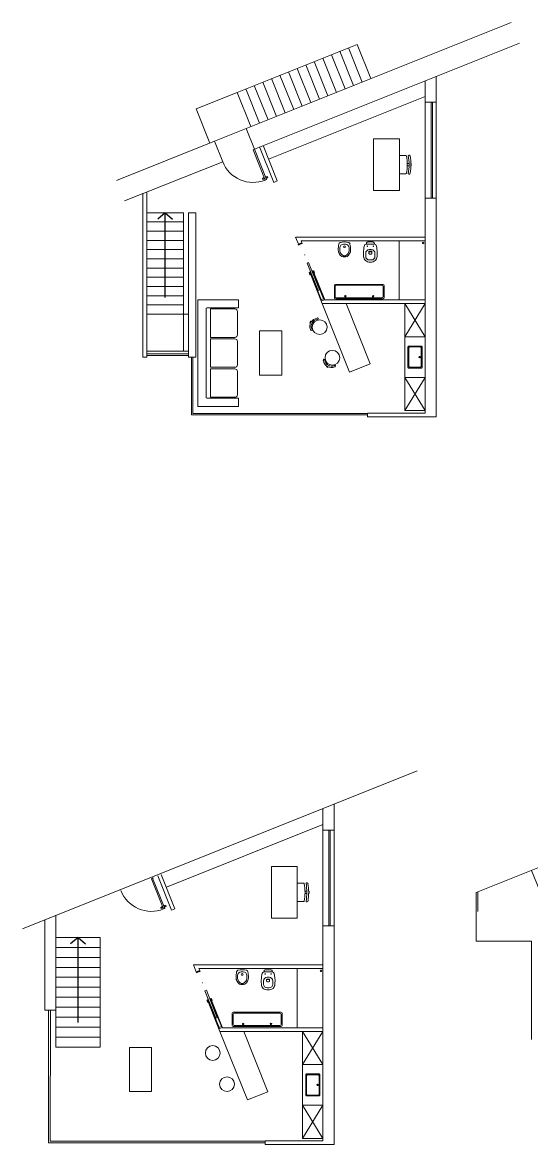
# Model space of a CAD drawing. Header units: millimetres. Extents: x -4829 to 17751, y -2575 to 15731.
# Drawn here: x -2368 to -988, y 7110 to 10151 of the extents above; entities that cross this region are included whole.
import ezdxf

# ---------------------------------------------------------------- set-up
doc = ezdxf.new("R2010")
doc.units = ezdxf.units.MM
doc.layers.get('0').update_dxf_attribs({"lineweight": 20})
doc.layers.add('finestre', color=140, linetype='Continuous')

msp = doc.modelspace()

# ---------------------------------------------------------------- linework, layer by layer
for p, q in [((-1043, 10150.6), (-1761.6, 9863.2)), ((-1785.9, 9961.2), (-1460.9, 10091.1)), ((-1020.7, 10094.9), (-1739.3, 9807.5)), ((-1470.2, 9979.7), (-1507.4, 10072.6)), ((-1447, 9989), (-1484.2, 10081.9)), ((-1423.8, 9998.3), (-1460.9, 10091.1)), ((-1563.1, 9942.6), (-1600.2, 10035.4)), ((-1539.9, 9951.9), (-1577, 10044.7)), ((-1516.7, 9961.2), (-1553.8, 10054)), ((-1493.4, 9970.4), (-1530.6, 10063.3)), ((-1632.7, 9914.7), (-1669.9, 10007.6)), ((-1609.5, 9924), (-1646.6, 10016.9)), ((-1586.3, 9933.3), (-1623.4, 10026.1)), ((-1246.3, 9934.2), (-1246.3, 10004.7)), ((-1702.3, 9886.9), (-1739.5, 9979.7)), ((-1679.1, 9896.2), (-1716.3, 9989)), ((-1655.9, 9905.4), (-1693.1, 9998.3)), ((-1276.3, 9736.9), (-1276.3, 9992.7)), ((-1897.3, 9916.6), (-1785.9, 9961.2)), ((-1748.8, 9868.3), (-1785.9, 9961.2)), ((-1725.6, 9877.6), (-1762.7, 9970.4)), ((-1276.3, 9949.6), (-1700.9, 9779.8)), ((-1860.2, 9823.7), (-1897.3, 9916.6)), ((-1276.3, 9934.2), (-1246.3, 9934.2)), ((-1260.3, 9934.2), (-1260.3, 9674.4)), ((-1256.3, 9934.2), (-1256.3, 9674.4)), ((-1246.3, 9934.2), (-1246.3, 9736.9)), ((-1847.3, 9828.9), (-1761.6, 9863.2)), ((-1739.3, 9807.5), (-1761.6, 9863.2)), ((-1847.3, 9828.9), (-2113.3, 9722.5)), ((-1825, 9773.2), (-1847.3, 9828.9)), ((-1739.1, 9806.9), (-1742.8, 9805.5)), ((-1710, 9723.5), (-1742.8, 9805.5)), ((-1706.3, 9724.9), (-1739.1, 9806.9)), ((-1686.7, 9717.3), (-1725, 9813.2)), ((-1677.4, 9721), (-1715.7, 9816.9)), ((-1825, 9773.2), (-2091, 9666.8)), ((-1713.4, 9730.7), (-1713, 9730.9)), ((-1711.4, 9725.8), (-1713.4, 9730.7)), ((-1713, 9730.9), (-1711, 9725.9)), ((-1708.8, 9732.6), (-1709.2, 9732.4)), ((-1709.2, 9732.4), (-1707.2, 9727.4)), ((-1706.8, 9727.6), (-1708.8, 9732.6)), ((-1707.4, 9731.4), (-1707, 9731.5)), ((-1707.2, 9732.2), (-1705.9, 9729)), ((-1703.9, 9733.1), (-1707.1, 9732.4)), ((-1703.3, 9731.9), (-1703.7, 9733)), ((-1703.3, 9731.9), (-1702.8, 9730.8)), ((-1276.3, 9546.7), (-1276.3, 9736.9)), ((-1246.3, 9388.7), (-1246.3, 9736.9)), ((-1717, 9726.4), (-1717.4, 9727.5)), ((-1717.3, 9727.7), (-1714.6, 9729.4)), ((-1717, 9726.4), (-1716.5, 9725.3)), ((-1716.3, 9725.2), (-1713.2, 9725.9)), ((-1714.3, 9729.3), (-1713, 9726.1)), ((-1713.6, 9728.9), (-1714.1, 9728.7)), ((-1712.9, 9726.9), (-1713.3, 9726.8)), ((-1711, 9725.9), (-1711.4, 9725.8)), ((-1711.4, 9725.8), (-1711.2, 9725.8)), ((-1706.3, 9724.9), (-1710, 9723.5)), ((-1707.2, 9727.4), (-1706.8, 9727.6)), ((-1706.8, 9727.6), (-1707, 9727.5)), ((-1706.6, 9729.4), (-1706.2, 9729.6)), ((-1702.9, 9730.6), (-1705.7, 9728.9)), ((-1677.4, 9721), (-1686.7, 9717.3)), ((-2041.2, 9288.4), (-2041.2, 9686.7)), ((-2031.2, 9243.4), (-2031.2, 9690.7)), ((-1276.3, 9674.4), (-1246.3, 9674.4)), ((-1931.2, 9635.1), (-2031.2, 9635.1)), ((-1931.2, 9610.1), (-2031.2, 9610.1)), ((-1931.2, 9635.1), (-1931.2, 9260.1)), ((-1917.8, 9243.4), (-1917.8, 9635.1)), ((-1917.8, 9635.1), (-1897.8, 9635.1)), ((-1897.8, 9635.1), (-1897.8, 9243.4)), ((-1931.2, 9585.1), (-2031.2, 9585.1)), ((-1931.2, 9560.1), (-2031.2, 9560.1)), ((-1619, 9547.7), (-1627.4, 9568.7)), ((-1627.2, 9568.8), (-1276.3, 9568.8)), ((-1610.7, 9553.6), (-1620, 9549.9)), ((-1612.5, 9558.8), (-1276.3, 9558.8)), ((-1612.5, 9558.8), (-1609.5, 9551.4)), ((-1497.7, 9549.9), (-1492.6, 9549.9)), ((-1346.3, 9398.7), (-1346.3, 9558.8)), ((-1931.2, 9535.1), (-2031.2, 9535.1)), ((-1507.7, 9539.8), (-1507.7, 9531.7)), ((-1497.7, 9518.6), (-1492.6, 9518.6)), ((-1482.6, 9539.8), (-1482.6, 9531.7)), ((-1437.5, 9525), (-1437.5, 9517)), ((-1428.9, 9529.4), (-1428.9, 9524.9)), ((-1428.9, 9529.4), (-1428.9, 9524.9)), ((-1421.9, 9530.4), (-1427.9, 9530.4)), ((-1421.9, 9530.4), (-1427.9, 9530.4)), ((-1422.4, 9535.1), (-1427.4, 9535.1)), ((-1422.9, 9529.4), (-1426.9, 9529.4)), ((-1426.9, 9522.9), (-1424.9, 9522.9)), ((-1422.9, 9522.9), (-1424.9, 9522.9)), ((-1420.9, 9529.4), (-1420.9, 9524.9)), ((-1420.9, 9529.4), (-1420.9, 9524.9)), ((-1412.3, 9525), (-1412.3, 9517)), ((-1276.3, 9092), (-1276.3, 9546.7)), ((-1931.2, 9510.1), (-2031.2, 9510.1)), ((-1422.4, 9506.9), (-1427.4, 9506.9)), ((-1931.2, 9485.1), (-2031.2, 9485.1)), ((-1931.2, 9460.1), (-2031.2, 9460.1)), ((-1555.5, 9388.7), (-1588.4, 9471.1)), ((-1579, 9474.8), (-1548.7, 9398.7)), ((-1931.2, 9435.1), (-2031.2, 9435.1)), ((-1522.5, 9437.8), (-1522.5, 9405.1)), ((-1520, 9435.3), (-1520, 9407.6)), ((-1390.3, 9440.8), (-1519.5, 9440.8)), ((-1392.8, 9438.3), (-1517, 9438.3)), ((-1389.8, 9407.6), (-1389.8, 9435.3)), ((-1387.3, 9405.1), (-1387.3, 9437.8)), ((-1931.2, 9410.1), (-2031.2, 9410.1)), ((-1892.4, 9399), (-1892.4, 9110.2)), ((-1782.3, 9399), (-1892.4, 9399)), ((-1782.3, 9377), (-1782.3, 9399)), ((-1276.3, 9398.7), (-1548.7, 9398.7)), ((-1519.5, 9402.1), (-1390.3, 9402.1)), ((-1517, 9404.6), (-1392.8, 9404.6)), ((-1931.2, 9385.1), (-2031.2, 9385.1)), ((-1870.4, 9374.2), (-1870.4, 9134.9)), ((-1782.3, 9377), (-1867.6, 9377)), ((-1858, 9374.2), (-1792, 9374.2)), ((-1858, 9297.2), (-1858, 9374.2)), ((-1785.1, 9367.4), (-1785.1, 9304.1)), ((-1276.3, 9388.7), (-1555.5, 9388.7)), ((-1555.5, 9388.7), (-1481.3, 9202.9)), ((-1490.8, 9388.7), (-1425.5, 9225.2)), ((-1331.3, 9388.7), (-1331.3, 9098.7)), ((-1331.3, 9298.7), (-1276.3, 9388.7)), ((-1276.3, 9298.7), (-1331.3, 9388.7)), ((-1246.3, 9388.7), (-1246.3, 9082)), ((-1931.2, 9360.1), (-2031.2, 9360.1)), ((-1931.2, 9360.1), (-1917.8, 9360.1)), ((-1586.5, 9341), (-1588.6, 9337)), ((-1586.9, 9336.1), (-1588.6, 9337)), ((-1584.7, 9340), (-1586.5, 9341)), ((-1580.8, 9339.1), (-1578.1, 9337)), ((-1583.9, 9333.8), (-1580.7, 9332.4)), ((-2041.2, 9288.4), (-2041.2, 9243.4)), ((-1792, 9297.2), (-1858, 9297.2)), ((-1792, 9293.1), (-1858, 9293.1)), ((-1858, 9293.1), (-1858, 9216.1)), ((-1785.1, 9222.9), (-1785.1, 9286.2)), ((-1331.3, 9298.7), (-1276.3, 9298.7)), ((-2031.2, 9260.1), (-1931.2, 9260.1)), ((-2031.2, 9252.4), (-1917.8, 9252.4)), ((-2031.2, 9248.4), (-1917.8, 9248.4)), ((-1931.2, 9260.1), (-1917.8, 9260.1)), ((-2041.2, 9243.4), (-2031.2, 9243.4)), ((-1897.8, 9243.4), (-1917.8, 9243.4)), ((-1910.1, 9243.4), (-1910.1, 9087)), ((-1905.7, 9243.4), (-1906.1, 9091)), ((-1858, 9216.1), (-1792, 9216.1)), ((-1542.9, 9219.4), (-1543.9, 9217.6)), ((-1543.9, 9217.6), (-1539.8, 9215.5)), ((-1542, 9223.3), (-1539.9, 9226)), ((-1539, 9217.2), (-1539.8, 9215.5)), ((-1536.7, 9220.2), (-1535.3, 9223.4)), ((-1481.3, 9202.9), (-1425.5, 9225.2)), ((-1858, 9211.9), (-1858, 9134.9)), ((-1792, 9211.9), (-1858, 9211.9)), ((-1785.1, 9141.8), (-1785.1, 9205.1)), ((-1331.3, 9098.7), (-1276.3, 9188.7)), ((-1276.3, 9098.7), (-1331.3, 9188.7)), ((-1331.3, 9188.7), (-1276.3, 9188.7)), ((-1867.6, 9132.2), (-1782.3, 9132.2)), ((-1858, 9134.9), (-1792, 9134.9)), ((-1782.3, 9110.2), (-1782.3, 9132.2)), ((-1892.4, 9110.2), (-1782.3, 9110.2)), ((-1331.3, 9098.7), (-1276.3, 9098.7)), ((-1910.1, 9087), (-1433, 9087)), ((-1906.1, 9091), (-1433, 9091)), ((-1433, 9092), (-1276.3, 9092)), ((-1433, 9082), (-1433, 9092)), ((-1276.3, 9082), (-1433, 9082)), ((-1276.3, 9082), (-1246.3, 9082)), ((-1137.8, 7792.8), (5, 8250)), ((-1297.7, 8122.8), (-2368, 7694.6)), ((-1523.4, 7962.1), (-1523.4, 8032.5)), ((-1553.4, 7764.7), (-1553.4, 8020.5)), ((-1553.4, 7977.4), (-1977.9, 7807.6)), ((-1553.4, 7962.1), (-1523.4, 7962.1)), ((-1537.4, 7962.1), (-1537.4, 7702.2)), ((-1533.4, 7962.1), (-1533.4, 7702.2)), ((-1523.4, 7962.1), (-1523.4, 7764.7)), ((-987.8, 7852.8), (-965.5, 7797.1)), ((-2015, 7831.7), (-2018.6, 7830.3)), ((-1985.8, 7748.3), (-2018.6, 7830.3)), ((-1982.2, 7749.7), (-2015, 7831.7)), ((-1963.8, 7745.1), (-2000.8, 7838)), ((-1954.5, 7748.8), (-1991.6, 7841.7)), ((-1137.8, 7661), (-1137.8, 7792.8)), ((-1133.8, 7741), (-1133.8, 7794.4)), ((-1993.2, 7752.5), (-1990.4, 7754.2)), ((-1990.2, 7754.1), (-1988.9, 7750.9)), ((-1989.3, 7755.5), (-1988.9, 7755.6)), ((-1987.3, 7750.5), (-1989.3, 7755.5)), ((-1988.9, 7755.6), (-1986.9, 7750.7)), ((-1984.7, 7757.3), (-1985.1, 7757.2)), ((-1985.1, 7757.2), (-1983.1, 7752.2)), ((-1982.7, 7752.4), (-1984.7, 7757.3)), ((-1983.2, 7756.2), (-1982.8, 7756.3)), ((-1983.1, 7757), (-1981.8, 7753.7)), ((-1979.8, 7757.9), (-1982.9, 7757.2)), ((-1982.5, 7754.2), (-1982, 7754.4)), ((-1978.8, 7755.4), (-1981.5, 7753.7)), ((-1979.1, 7756.7), (-1979.6, 7757.8)), ((-1979.1, 7756.7), (-1978.7, 7755.6)), ((-1553.4, 7574.6), (-1553.4, 7764.7)), ((-1523.4, 7416.5), (-1523.4, 7764.7)), ((-2277.1, 7474.2), (-2277.1, 7731)), ((-1992.8, 7751.2), (-1993.3, 7752.3)), ((-1992.8, 7751.2), (-1992.4, 7750.1)), ((-1992.2, 7750), (-1989, 7750.7)), ((-1989.5, 7753.7), (-1989.9, 7753.5)), ((-1988.7, 7751.7), (-1989.1, 7751.5)), ((-1986.9, 7750.7), (-1987.3, 7750.5)), ((-1987.3, 7750.5), (-1987.1, 7750.6)), ((-1982.2, 7749.7), (-1985.8, 7748.3)), ((-1983.1, 7752.2), (-1982.7, 7752.4)), ((-1982.7, 7752.4), (-1982.9, 7752.3)), ((-1954.5, 7748.8), (-1963.8, 7745.1)), ((-2307.1, 7474.2), (-2307.1, 7719)), ((-1553.4, 7702.2), (-1523.4, 7702.2)), ((-2157.1, 7671), (-2277.1, 7671)), ((-2277.1, 7671), (-2277.1, 7374)), ((-2157.1, 7374), (-2157.1, 7671)), ((-2277.1, 7644), (-2157.1, 7644)), ((-1137.8, 7661), (-987.8, 7661)), ((-987.8, 7661), (-987.8, 7394.5)), ((-2277.1, 7617), (-2157.1, 7617)), ((-2277.1, 7590), (-2157.1, 7590)), ((-1896, 7575.5), (-1904.4, 7596.5)), ((-1904.3, 7596.6), (-1553.4, 7596.6)), ((-1887.7, 7581.5), (-1897, 7577.8)), ((-1889.5, 7586.6), (-1553.4, 7586.6)), ((-1889.5, 7586.6), (-1886.6, 7579.3)), ((-1774.7, 7577.7), (-1769.7, 7577.7)), ((-1623.4, 7426.5), (-1623.4, 7586.6)), ((-1553.4, 7119.8), (-1553.4, 7574.6)), ((-2277.1, 7563), (-2157.1, 7563)), ((-1784.8, 7567.6), (-1784.8, 7559.5)), ((-1774.7, 7546.5), (-1769.7, 7546.5)), ((-1759.6, 7567.6), (-1759.6, 7559.5)), ((-1714.5, 7552.9), (-1714.5, 7544.8)), ((-1706, 7557.2), (-1706, 7552.7)), ((-1706, 7557.2), (-1706, 7552.7)), ((-1698.9, 7558.3), (-1704.9, 7558.3)), ((-1698.9, 7558.3), (-1704.9, 7558.3)), ((-1699.4, 7563), (-1704.4, 7563)), ((-1699.9, 7557.2), (-1703.9, 7557.2)), ((-1703.9, 7550.7), (-1701.9, 7550.7)), ((-1699.9, 7550.7), (-1701.9, 7550.7)), ((-1697.9, 7557.2), (-1697.9, 7552.7)), ((-1697.9, 7557.2), (-1697.9, 7552.7)), ((-1689.3, 7552.9), (-1689.3, 7544.8)), ((-2277.1, 7536), (-2157.1, 7536)), ((-1699.4, 7534.7), (-1704.4, 7534.7)), ((-2277.1, 7482), (-2157.1, 7482)), ((-1832.5, 7416.5), (-1865.4, 7498.9)), ((-1856.1, 7502.6), (-1825.7, 7426.5)), ((-2307.1, 7474.2), (-2277.1, 7474.2)), ((-2277.1, 7455), (-2157.1, 7455)), ((-1799.6, 7465.7), (-1799.6, 7432.9)), ((-1797.1, 7463.2), (-1797.1, 7435.4)), ((-1667.3, 7468.7), (-1796.6, 7468.7)), ((-1669.8, 7466.2), (-1794.1, 7466.2)), ((-1666.8, 7435.4), (-1666.8, 7463.2)), ((-1664.3, 7432.9), (-1664.3, 7465.7)), ((-2277.1, 7428), (-2157.1, 7428)), ((-1553.4, 7426.5), (-1825.7, 7426.5)), ((-1796.6, 7429.9), (-1667.3, 7429.9)), ((-1794.1, 7432.4), (-1669.8, 7432.4)), ((-2277.1, 7401), (-2157.1, 7401)), ((-1553.4, 7416.5), (-1832.5, 7416.5)), ((-1832.5, 7416.5), (-1758.3, 7230.8)), ((-1767.9, 7416.5), (-1702.6, 7253)), ((-1608.4, 7416.5), (-1608.4, 7126.5)), ((-1608.4, 7326.5), (-1553.4, 7416.5)), ((-1553.4, 7326.5), (-1608.4, 7416.5)), ((-1523.4, 7416.5), (-1523.4, 7109.8)), ((-2277.1, 7374), (-2157.1, 7374)), ((-1608.4, 7326.5), (-1553.4, 7326.5)), ((-1758.3, 7230.8), (-1702.6, 7253)), ((-1608.4, 7126.5), (-1553.4, 7216.5)), ((-1553.4, 7126.5), (-1608.4, 7216.5)), ((-1608.4, 7216.5), (-1553.4, 7216.5)), ((-1710, 7119.8), (-1553.4, 7119.8)), ((-1710, 7109.8), (-1710, 7119.8)), ((-1608.4, 7126.5), (-1553.4, 7126.5)), ((-1553.4, 7109.8), (-1710, 7109.8)), ((-1553.4, 7109.8), (-1523.4, 7109.8))]:
    msp.add_line(p, q)
for points in [[(-1345.9, 9799.1), (-1345.9, 9807.2), (-1345.9, 9835.3), (-1415.9, 9835.3), (-1415.9, 9695.3), (-1345.9, 9695.3)], [(-1616.8, 9549.3), (-1616.8, 9549.3), (-1617.1, 9549.2), (-1616.8, 9548.6), (-1619.3, 9547.5), (-1620.2, 9549.8), (-1610.4, 9553.7), (-1609.5, 9551.5), (-1612, 9550.4), (-1612.3, 9551.1), (-1612.6, 9551), (-1612.6, 9551)], [(-1566.5, 9424.1), (-1562.6, 9425.7), (-1592.3, 9500), (-1596.3, 9498.4)], [(-1587.7, 9468), (-1587.5, 9468), (-1587.3, 9467.4), (-1588.5, 9466.9), (-1590.7, 9472.6), (-1589.5, 9473), (-1588.6, 9470.7), (-1588.8, 9470.7)], [(-1587.2, 9472.3), (-1588.9, 9471.7), (-1589.8, 9474), (-1588.2, 9474.6)], [(-1580.9, 9474.9), (-1579.2, 9475.6), (-1580.1, 9477.9), (-1581.8, 9477.2)], [(-1577.5, 9472), (-1577.7, 9471.9), (-1577.4, 9471.3), (-1576.2, 9471.8), (-1578.5, 9477.4), (-1579.7, 9477), (-1578.8, 9474.7), (-1578.6, 9474.7)], [(-1622.9, 7827), (-1622.9, 7835.1), (-1622.9, 7863.2), (-1692.9, 7863.2), (-1692.9, 7723.2), (-1622.9, 7723.2)], [(-1893.8, 7577.2), (-1893.8, 7577.2), (-1894.1, 7577.1), (-1893.8, 7576.4), (-1896.3, 7575.4), (-1897.2, 7577.7), (-1887.5, 7581.6), (-1886.6, 7579.3), (-1889.1, 7578.3), (-1889.4, 7579), (-1889.6, 7578.9), (-1889.6, 7578.9)], [(-1843.6, 7452), (-1839.7, 7453.5), (-1869.4, 7527.9), (-1873.3, 7526.3)], [(-2277.1, 7509), (-2157.1, 7509)], [(-1864.7, 7495.8), (-1864.6, 7495.9), (-1864.3, 7495.2), (-1865.5, 7494.7), (-1867.8, 7500.4), (-1866.6, 7500.9), (-1865.7, 7498.6), (-1865.8, 7498.5)], [(-1864.3, 7500.2), (-1866, 7499.5), (-1866.9, 7501.8), (-1865.2, 7502.5)], [(-1857.9, 7502.7), (-1856.2, 7503.4), (-1857.1, 7505.7), (-1858.8, 7505)], [(-1854.6, 7499.8), (-1854.7, 7499.8), (-1854.5, 7499.2), (-1853.3, 7499.6), (-1855.5, 7505.3), (-1856.7, 7504.8), (-1855.8, 7502.5), (-1855.7, 7502.6)]]:
    msp.add_lwpolyline(points, close=True)
for points in [[(-1327.1, 9789.1, 0.198912), (-1329.9, 9790.3), (-1345.9, 9790.3)], [(-1345.9, 9740.3), (-1329.9, 9740.3, 0.198912), (-1327.1, 9741.5)], [(-1604.1, 7817, 0.198912), (-1606.9, 7818.2), (-1622.9, 7818.2)], [(-1622.9, 7768.2), (-1606.9, 7768.2, 0.198912), (-1604.1, 7769.3)]]:
    msp.add_lwpolyline(points, format="xyb")
for points in [[(-1324.9, 9768.3), (-1319.9, 9768.3)], [(-1324.9, 9762.3), (-1319.9, 9762.3)], [(-1314.9, 9768.3), (-1313.9, 9768.3)], [(-1579.3, 9475.5), (-1579, 9474.8), (-1579.6, 9474.5), (-1549.5, 9399.1), (-1557.7, 9395.8), (-1587.9, 9471.2), (-1588.6, 9471), (-1588.8, 9471.7), (-1587.2, 9472.4), (-1558, 9399.4), (-1551.7, 9401.9), (-1580.9, 9474.9), (-1579.3, 9475.5)], [(-1725.1, 9314.6), (-1665.1, 9314.6), (-1665.1, 9194.6), (-1725.1, 9194.6), (-1725.1, 9314.6)], [(-1601.9, 7796.2), (-1596.9, 7796.2)], [(-1601.9, 7790.2), (-1596.9, 7790.2)], [(-1591.9, 7796.2), (-1590.9, 7796.2)], [(-1856.3, 7503.4), (-1856, 7502.7), (-1856.7, 7502.4), (-1826.5, 7427), (-1834.8, 7423.7), (-1864.9, 7499.1), (-1865.6, 7498.8), (-1865.9, 7499.6), (-1864.2, 7500.2), (-1835, 7427.2), (-1828.8, 7429.7), (-1858, 7502.7), (-1856.3, 7503.4)], [(-2297.1, 7474.2), (-2297.1, 7114.8), (-1710, 7114.8)], [(-2292.3, 7474.2), (-2293.1, 7118.8), (-1710, 7118.8)], [(-2078.2, 7373.2), (-2018.2, 7373.2), (-2018.2, 7253.2), (-2078.2, 7253.2), (-2078.2, 7373.2)]]:
    msp.add_lwpolyline(points)
for points in [[(-1431.7, 9555.8), (-1418.1, 9555.8, -0.414214), (-1414, 9551.7), (-1414, 9549.7), (-1413.1, 9549.7, -0.370925), (-1408.7, 9545.9, -0.029083), (-1406.9, 9535.6, -0.042203), (-1406.3, 9520.6, -0.025293), (-1406.8, 9516.5, -0.129271), (-1408.1, 9510.3, -0.11011), (-1411.7, 9505.3, -0.08956), (-1417.6, 9502, -0.081181), (-1424.9, 9500.8, -0.081181), (-1432.2, 9502, -0.08956), (-1438.1, 9505.3, -0.11011), (-1441.6, 9510.3, -0.129271), (-1443, 9516.5, -0.025293), (-1443.4, 9520.6, -0.042203), (-1442.9, 9535.6, -0.029083), (-1441, 9545.9, -0.370925), (-1436.7, 9549.7), (-1435.7, 9549.7), (-1435.7, 9551.7, -0.414214)], [(-1284.3, 9270.7, 0.414214), (-1287.3, 9273.7), (-1320, 9273.7, 0.414214), (-1323, 9270.7), (-1323, 9216.7, 0.414214), (-1320, 9213.7), (-1287.3, 9213.7, 0.414214), (-1284.3, 9216.7)], [(-1286.8, 9268.2, 0.414214), (-1289.8, 9271.2), (-1317.5, 9271.2, 0.414214), (-1320.5, 9268.2), (-1320.5, 9219.2, 0.414214), (-1317.5, 9216.2), (-1289.8, 9216.2, 0.414214), (-1286.8, 9219.2)], [(-1708.7, 7583.6), (-1695.1, 7583.6, -0.414214), (-1691.1, 7579.6), (-1691.1, 7577.6), (-1690.1, 7577.6, -0.370925), (-1685.8, 7573.7, -0.029083), (-1683.9, 7563.5, -0.042203), (-1683.4, 7548.5, -0.025293), (-1683.8, 7544.3, -0.129271), (-1685.2, 7538.2, -0.11011), (-1688.7, 7533.1, -0.08956), (-1694.6, 7529.9, -0.081181), (-1701.9, 7528.7, -0.081181), (-1709.2, 7529.9, -0.08956), (-1715.1, 7533.1, -0.11011), (-1718.7, 7538.2, -0.129271), (-1720, 7544.3, -0.025293), (-1720.5, 7548.5, -0.042203), (-1719.9, 7563.5, -0.029083), (-1718.1, 7573.7, -0.370925), (-1713.7, 7577.6), (-1712.8, 7577.6), (-1712.8, 7579.6, -0.414214)], [(-1561.4, 7298.5, 0.414214), (-1564.4, 7301.5), (-1597.1, 7301.5, 0.414214), (-1600.1, 7298.5), (-1600.1, 7244.5, 0.414214), (-1597.1, 7241.5), (-1564.4, 7241.5, 0.414214), (-1561.4, 7244.5)], [(-1563.9, 7296, 0.414214), (-1566.9, 7299), (-1594.6, 7299, 0.414214), (-1597.6, 7296), (-1597.6, 7247, 0.414214), (-1594.6, 7244), (-1566.9, 7244, 0.414214), (-1563.9, 7247)]]:
    msp.add_lwpolyline(points, format="xyb", close=True)
for centre, radius in [((-1738.6, 9807.1), 0.555), ((-1281.7, 9552.8), 2), ((-1495.1, 9543), 2.5), ((-1432.9, 9544.2), 0.756), ((-1416.8, 9544.2), 0.756), ((-1492.5, 9408.7), 2), ((-1417.3, 9408.7), 2), ((-1562.2, 9324.8), 20), ((-1527.7, 9241.9), 20), ((-1291, 9243.7), 2), ((-2014.5, 7831.9), 0.555), ((-1772.2, 7570.9), 2.5), ((-1710, 7572), 0.756), ((-1693.9, 7572), 0.756), ((-1558.7, 7580.6), 2), ((-1769.6, 7436.6), 2), ((-1694.3, 7436.6), 2), ((-1852, 7357.9), 20), ((-1813.4, 7273.5), 20), ((-1568, 7271.5), 2)]:
    msp.add_circle(centre, radius)
for centre, radius, start, end in [((-1742.9, 9805.4), 88.3, 201.4001, 291.8988), ((-1456.7, 9765.3), 131.8, 349.5856, 10.4144), ((-1319.8, 9788.2), 3.01, 2.7457, 141.8966), ((-1456.7, 9765.3), 136.8, 349.5856, 10.4144), ((-1456.7, 9765.3), 141.8, 350.6586, 9.6267), ((-1456.7, 9765.3), 142.8, 358.7964, 1.2036), ((-1707.7, 9732.2), 0.893, 201.8014, 291.8014), ((-1707.1, 9732.2), 0.178, 102.0756, 201.8014), ((-1707.1, 9732.2), 0.178, 102.0756, 201.8014), ((-1703.9, 9732.9), 0.178, 21.8014, 102.0756), ((-1703.9, 9732.9), 0.178, 21.8014, 102.0756), ((-1703, 9730.7), 0.178, 301.5272, 21.8014), ((-1703, 9730.7), 0.178, 301.5272, 21.8014), ((-1319.8, 9742.4), 3.01, 218.1034, 357.2543), ((-1717.2, 9727.6), 0.178, 121.5272, 201.8014), ((-1717.2, 9727.6), 0.178, 121.5272, 201.8014), ((-1716.4, 9725.4), 0.178, 201.8014, 282.0756), ((-1716.4, 9725.4), 0.178, 201.8014, 282.0756), ((-1714.5, 9729.3), 0.178, 21.8014, 121.5272), ((-1714.5, 9729.3), 0.178, 21.8014, 121.5272), ((-1714, 9729.7), 0.893, 291.8014, 21.8014), ((-1713.2, 9726.1), 0.178, 282.0756, 21.8014), ((-1712.5, 9726.1), 0.893, 21.8014, 111.8014), ((-1706.3, 9728.6), 0.893, 111.8014, 201.8014), ((-1705.8, 9729), 0.178, 201.8014, 301.5272), ((-1445.3, 9536), 66.5, 167.6595, 181.4279), ((-1504.5, 9548.7), 6.06, 114.3518, 165.3134), ((-1497.7, 9539.8), 10.1, 90, 180), ((-1495.1, 9509.2), 46.6, 75.3309, 104.6691), ((-1492.6, 9539.8), 10.1, 0, 90), ((-1485.8, 9548.7), 6.06, 14.6866, 65.6482), ((-1545, 9536), 66.5, 358.5721, 12.3405), ((-1424.9, 9454.8), 95.4, 84.1181, 95.8819), ((-1490.9, 9534.2), 20.9, 179.5284, 236.5186), ((-1490.3, 9534.7), 17.7, 189.892, 245.4968), ((-1500, 9534.7), 17.7, 294.5032, 350.108), ((-1499.4, 9534.2), 20.9, 303.4814, 0.4716), ((-1427.4, 9525), 10.1, 90, 180), ((-1427.9, 9529.4), 1.01, 90, 180), ((-1427.9, 9529.4), 1.01, 90, 180), ((-1426.9, 9524.9), 2.02, 180, 270), ((-1426.9, 9528.4), 1.01, 90, 180), ((-1422.9, 9528.4), 1.01, 0, 90), ((-1422.9, 9524.9), 2.02, 270, 0), ((-1422.4, 9525), 10.1, 0, 90), ((-1421.9, 9529.4), 1.01, 0, 90), ((-1421.9, 9529.4), 1.01, 0, 90), ((-1495.1, 9538.5), 22.9, 251.4357, 270.0003), ((-1495.1, 9538.5), 22.9, 269.9997, 288.5643), ((-1427.4, 9517), 10.1, 180, 270), ((-1422.4, 9517), 10.1, 270, 0), ((-1519.5, 9437.8), 3, 90, 180), ((-1517, 9435.3), 3, 90, 180), ((-1392.8, 9435.3), 3, 360, 90), ((-1390.3, 9437.8), 3, 360, 90), ((-1519.5, 9405.1), 3, 180, 270), ((-1517, 9407.6), 3, 180, 270), ((-1392.8, 9407.6), 3, 270, 360), ((-1390.3, 9405.1), 3, 270, 0), ((-1867.6, 9374.2), 2.75, 90, 180), ((-1792, 9367.4), 6.88, 0, 90), ((-1566.5, 9327.2), 22.3, 98.8505, 202.4161), ((-1566.5, 9327.2), 18.6, 98.8505, 201.3041), ((-1568.4, 9347.6), 2.23, 243.3687, 134.3324), ((-1584.9, 9318.4), 2.23, 173.0788, 63.0911), ((-1792, 9304.1), 6.88, 270, 0), ((-1792, 9286.2), 6.88, 0, 90), ((-1792, 9222.9), 6.88, 270, 0), ((-1550.5, 9235.7), 2.23, 333.3687, 224.3324), ((-1530.1, 9237.6), 22.3, 188.8505, 292.4161), ((-1530.1, 9237.6), 18.6, 188.8505, 291.3041), ((-1521.3, 9219.3), 2.23, 263.0788, 153.0911), ((-1792, 9205.1), 6.88, 0, 90), ((-1867.6, 9134.9), 2.75, 180, 270), ((-1792, 9141.8), 6.88, 270, 0), ((-1733.8, 7793.2), 131.8, 349.5856, 10.4144), ((-1596.8, 7816), 3.01, 2.7457, 141.8966), ((-1733.8, 7793.2), 136.8, 349.5856, 10.4144), ((-1733.8, 7793.2), 141.8, 350.6586, 9.6267), ((-2018.7, 7830.1), 88.3, 201.4001, 291.8988), ((-1733.8, 7793.2), 142.8, 358.7964, 1.2036), ((-1990.3, 7754.1), 0.178, 21.8014, 121.5272), ((-1990.3, 7754.1), 0.178, 21.8014, 121.5272), ((-1989.8, 7754.5), 0.893, 291.8014, 21.8014), ((-1983.6, 7757), 0.893, 201.8014, 291.8014), ((-1982.9, 7757), 0.178, 102.0756, 201.8014), ((-1982.9, 7757), 0.178, 102.0756, 201.8014), ((-1982.1, 7753.4), 0.893, 111.8014, 201.8014), ((-1979.7, 7757.7), 0.178, 21.8014, 102.0756), ((-1979.7, 7757.7), 0.178, 21.8014, 102.0756), ((-1978.9, 7755.5), 0.178, 301.5272, 21.8014), ((-1978.9, 7755.5), 0.178, 301.5272, 21.8014), ((-1596.8, 7770.3), 3.01, 218.1034, 357.2543), ((-1993.1, 7752.4), 0.178, 121.5272, 201.8014), ((-1993.1, 7752.4), 0.178, 121.5272, 201.8014), ((-1992.2, 7750.2), 0.178, 201.8014, 282.0756), ((-1992.2, 7750.2), 0.178, 201.8014, 282.0756), ((-1989, 7750.8), 0.178, 282.0756, 21.8014), ((-1988.4, 7750.9), 0.893, 21.8014, 111.8014), ((-1981.6, 7753.8), 0.178, 201.8014, 301.5272), ((-1722.4, 7563.9), 66.5, 167.6595, 181.4279), ((-1781.5, 7576.6), 6.06, 114.3518, 165.3134), ((-1774.7, 7567.6), 10.1, 90, 180), ((-1772.2, 7537), 46.6, 75.3309, 104.6691), ((-1769.7, 7567.6), 10.1, 0, 90), ((-1762.9, 7576.6), 6.06, 14.6866, 65.6482), ((-1822, 7563.9), 66.5, 358.5721, 12.3405), ((-1701.9, 7482.7), 95.4, 84.1181, 95.8819), ((-1767.9, 7562.1), 20.9, 179.5284, 236.5186), ((-1767.4, 7562.6), 17.7, 189.892, 245.4968), ((-1772.2, 7566.3), 22.9, 251.4357, 270.0003), ((-1772.2, 7566.3), 22.9, 269.9997, 288.5643), ((-1777, 7562.6), 17.7, 294.5032, 350.108), ((-1776.4, 7562.1), 20.9, 303.4814, 0.4716), ((-1704.4, 7552.9), 10.1, 90, 180), ((-1704.4, 7544.8), 10.1, 180, 270), ((-1704.9, 7557.2), 1.01, 90, 180), ((-1704.9, 7557.2), 1.01, 90, 180), ((-1703.9, 7552.7), 2.02, 180, 270), ((-1703.9, 7556.2), 1.01, 90, 180), ((-1699.9, 7556.2), 1.01, 0, 90), ((-1699.9, 7552.7), 2.02, 270, 0), ((-1699.4, 7552.9), 10.1, 0, 90), ((-1699.4, 7544.8), 10.1, 270, 0), ((-1698.9, 7557.2), 1.01, 0, 90), ((-1698.9, 7557.2), 1.01, 0, 90), ((-1796.6, 7465.7), 3, 90, 180), ((-1794.1, 7463.2), 3, 90, 180), ((-1669.8, 7463.2), 3, 360, 90), ((-1667.3, 7465.7), 3, 360, 90), ((-1796.6, 7432.9), 3, 180, 270), ((-1794.1, 7435.4), 3, 180, 270), ((-1669.8, 7435.4), 3, 270, 360), ((-1667.3, 7432.9), 3, 270, 0)]:
    msp.add_arc(centre, radius, start, end)
at = {"color": 1, "true_color": 0xff0505}
for points in [[(-1601, 9520.7), (-1603.7, 9519.6), (-1603.3, 9522.6), (-1603.7, 9519.6)], [(-1601.2, 9518.5), (-1601.9, 9520.3), (-1602, 9518.1), (-1602.8, 9520)], [(-1878, 7548.6), (-1880.8, 7547.5), (-1880.4, 7550.5), (-1880.8, 7547.5)], [(-1878.2, 7546.3), (-1879, 7548.2), (-1879.1, 7546), (-1879.8, 7547.8)]]:
    msp.add_solid(points, dxfattribs=at)
at = {"layer": 'finestre'}
for p, q in [((-1981.2, 9635.1), (-2001.4, 9617.9)), ((-1981.2, 9405), (-1981.2, 9635.1)), ((-1981.2, 9635.1), (-1961.1, 9617.9)), ((-2217.1, 7671), (-2237.3, 7653.7)), ((-2217.1, 7440.9), (-2217.1, 7671)), ((-2217.1, 7671), (-2197, 7653.7))]:
    msp.add_line(p, q, dxfattribs=at)

doc.saveas('drawing.dxf')
